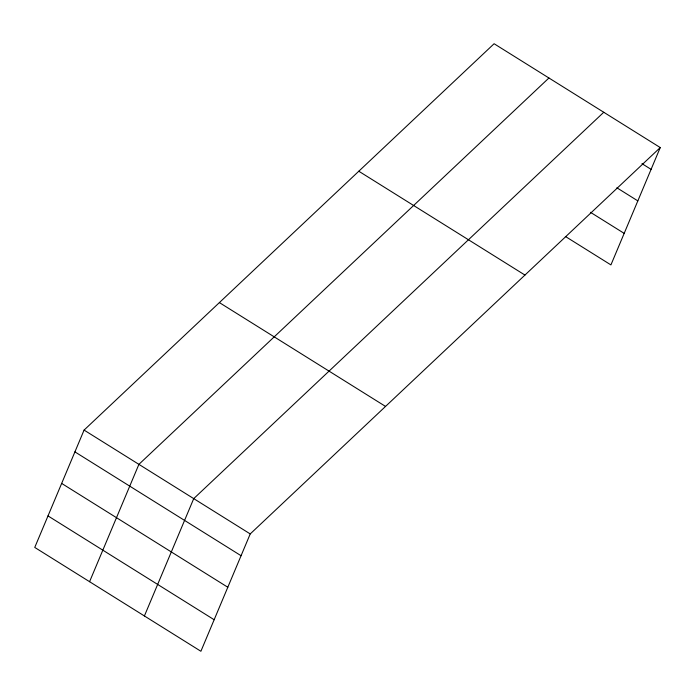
<?xml version="1.0" encoding="UTF-8"?>
<svg xmlns="http://www.w3.org/2000/svg" width="695" height="695" viewBox="0 0 695 695"><rect width="100%" height="100%" fill="white"/><g stroke="black" fill="none" stroke-linecap="round" stroke-linejoin="round"><path stroke-width="1.04" d="M84.078 430.092L34.75 547.434L200.898 651.267L250.226 533.925L660.25 147.566L494.102 43.733L84.078 430.092L250.226 533.925M89.577 581.698L138.904 464.356L548.928 77.996M144.404 615.961L193.731 498.619L603.764 112.26M660.25 147.566L610.922 264.908L565.365 236.439M641.98 163.655L651.093 169.354M616.882 187.789L637.836 200.89M590.463 212.305L624.18 233.372M358.794 171.231L524.942 275.064M219.385 302.594L385.534 406.419M74.921 451.88L241.061 555.713M61.664 483.416L227.812 587.249M48.007 515.907L214.156 619.731"/></g></svg>
